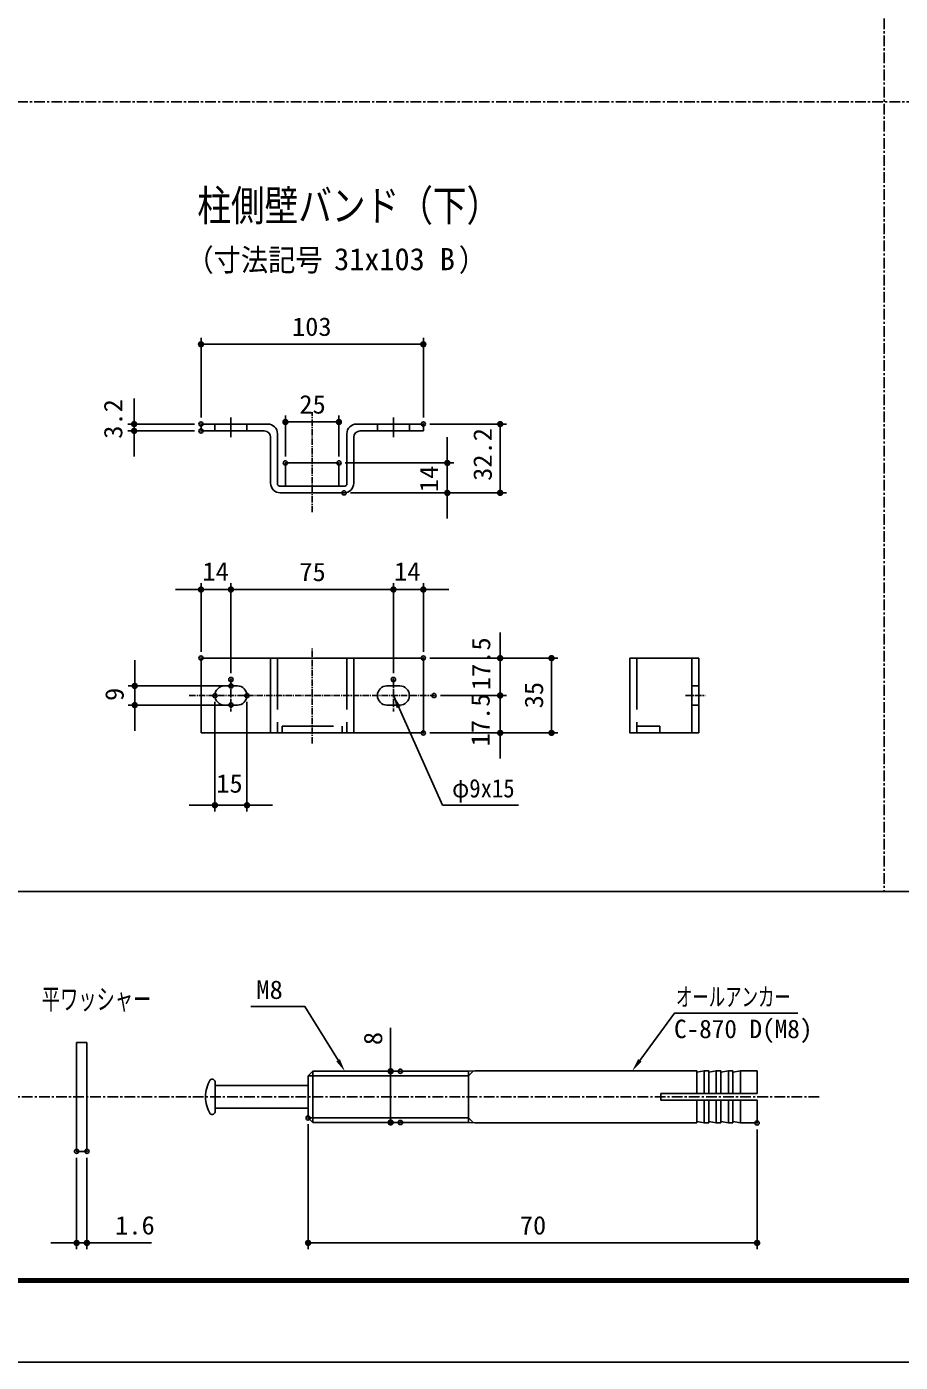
# Model space of a CAD drawing. Units: millimetres, scale not verified. Extents: x -4455 to 4455, y -3150 to 3150.
# Drawn here: x -2005 to 38, y -3150 to -24 of the extents above; entities that cross this region are included whole.
import ezdxf
from ezdxf.enums import TextEntityAlignment as Align

# ---------------------------------------------------------------- set-up
doc = ezdxf.new("R2010")
doc.units = ezdxf.units.MM
doc.header["$LTSCALE"] = 20
doc.header["$PDMODE"] = 32
doc.header["$PDSIZE"] = 10
for name, pattern in [('DASHED', [7.5, 6, -1.5]), ('USER1', [1.125, 0.75, -0.125, 0.125, -0.125]), ('USER2', [2, 1.25, -0.25, 0.25, -0.25])]:
    doc.linetypes.add(name, pattern=pattern)
for name, color, linetype, lineweight in [('0-1_7詳細', 7, 'Continuous', 25), ('0-3_SUNPOU', 1, 'Continuous', 25), ('0-6_10枠', 7, 'Continuous', 25), ('0-7_中心線', 1, 'USER2', 25), ('0-9_SCALE', 7, 'Continuous', 25), ('0-A_0', 7, 'Continuous', 25), ('0-B_1', 4, 'Continuous', 25)]:
    doc.layers.add(name, color=color, linetype=linetype, lineweight=lineweight)
doc.layers.add('0-2_6文字', color=7, linetype='Continuous')
doc.layers.add('0-4_DEFPOINTS', color=7, linetype='Continuous')
doc.styles.add('ＭＳ ゴシック', font='')
doc.styles.get('ＭＳ ゴシック').set_extended_font_data('MS Gothic')

# ---------------------------------------------------------------- blocks, each defined once
blk = doc.blocks.new('M1')
at = {"layer": '0-3_SUNPOU'}
blk.add_line((-5, 0), (-38.58, 0), dxfattribs=at)
for points in [[(0, 0), (-5, 0), (-4.96, 0.63)], [(0, 0), (-4.96, -0.63), (-5, 0)], [(0, 0), (-4.96, 0.63), (-4.84, 1.24)], [(0, 0), (-4.84, -1.24), (-4.96, -0.63)], [(0, 0), (-4.84, 1.24), (-4.65, 1.84)], [(0, 0), (-4.65, -1.84), (-4.84, -1.24)], [(0, 0), (-4.65, 1.84), (-4.38, 2.41)], [(0, 0), (-4.38, -2.41), (-4.65, -1.84)], [(0, 0), (-4.38, 2.41), (-4.05, 2.94)], [(0, 0), (-4.05, -2.94), (-4.38, -2.41)], [(0, 0), (-4.05, 2.94), (-3.64, 3.42)], [(0, 0), (-3.64, -3.42), (-4.05, -2.94)], [(0, 0), (-3.64, 3.42), (-3.19, 3.85)], [(0, 0), (-3.19, -3.85), (-3.64, -3.42)], [(0, 0), (-3.19, 3.85), (-2.68, 4.22)], [(0, 0), (-2.68, -4.22), (-3.19, -3.85)], [(0, 0), (-2.68, 4.22), (-2.13, 4.52)], [(0, 0), (-2.13, -4.52), (-2.68, -4.22)], [(0, 0), (-2.13, 4.52), (-1.55, 4.76)], [(0, 0), (-1.55, -4.76), (-2.13, -4.52)], [(0, 0), (-1.55, 4.76), (-0.94, 4.91)], [(0, 0), (-0.94, -4.91), (-1.55, -4.76)], [(0, 0), (-0.94, 4.91), (-0.31, 4.99)], [(0, 0), (-0.31, -4.99), (-0.94, -4.91)], [(0, 0), (-0.31, 4.99), (0.31, 4.99)], [(0, 0), (0.31, -4.99), (-0.31, -4.99)], [(0, 0), (0.31, 4.99), (0.94, 4.91)], [(0, 0), (0.94, 4.91), (1.55, 4.76)], [(0, 0), (1.55, 4.76), (2.13, 4.52)], [(0, 0), (2.13, 4.52), (2.68, 4.22)], [(0, 0), (2.68, 4.22), (3.19, 3.85)], [(0, 0), (3.19, 3.85), (3.64, 3.42)], [(0, 0), (3.64, 3.42), (4.05, 2.94)], [(0, 0), (4.05, 2.94), (4.38, 2.41)], [(0, 0), (4.38, 2.41), (4.65, 1.84)], [(0, 0), (4.65, 1.84), (4.84, 1.24)], [(0, 0), (4.84, 1.24), (4.96, 0.63)], [(0, 0), (4.96, 0.63), (5, 0)], [(0, 0), (0.94, -4.91), (0.31, -4.99)], [(0, 0), (1.55, -4.76), (0.94, -4.91)], [(0, 0), (2.13, -4.52), (1.55, -4.76)], [(0, 0), (2.68, -4.22), (2.13, -4.52)], [(0, 0), (3.19, -3.85), (2.68, -4.22)], [(0, 0), (3.64, -3.42), (3.19, -3.85)], [(0, 0), (4.05, -2.94), (3.64, -3.42)], [(0, 0), (4.38, -2.41), (4.05, -2.94)], [(0, 0), (4.65, -1.84), (4.38, -2.41)], [(0, 0), (4.84, -1.24), (4.65, -1.84)], [(0, 0), (4.96, -0.63), (4.84, -1.24)], [(0, 0), (5, 0), (4.96, -0.63)]]:
    blk.add_solid(points, dxfattribs=at)

msp = doc.modelspace()

# ---------------------------------------------------------------- linework, layer by layer
at = {"layer": '0-1_7詳細', "color": 1}
for p, q in [((-1597.48, -939.37), (-1597.48, -752.67)), ((-1567.48, -767.67), (-1107.48, -767.67)), ((-1077.48, -939.37), (-1077.48, -752.67)), ((-1753.88, -924.37), (-1753.88, -894.37)), ((-1399.98, -1030.37), (-1399.98, -934.52)), ((-1274.98, -1030.37), (-1274.98, -934.52)), ((-1612.48, -954.37), (-1768.88, -954.37)), ((-1753.88, -954.37), (-1753.88, -970.37)), ((-1369.98, -949.52), (-1304.98, -949.52)), ((-1062.48, -954.37), (-882.73, -954.37)), ((-1612.48, -970.37), (-1768.88, -970.37)), ((-1021.4, -1015.37), (-1021.4, -985.37)), ((-897.73, -984.37), (-897.73, -1085.37)), ((-1753.88, -1000.37), (-1753.88, -1030.37)), ((-1259.98, -1045.37), (-1006.4, -1045.37)), ((-1021.4, -1115.37), (-1021.4, -1045.37)), ((-1247.73, -1115.37), (-1006.4, -1115.37)), ((-1247.73, -1115.37), (-882.73, -1115.37)), ((-1021.4, -1145.37), (-1021.4, -1175.37)), ((-1627.48, -1341.59), (-1657.48, -1341.59)), ((-1597.48, -1487.13), (-1597.48, -1326.59)), ((-1597.48, -1341.59), (-1527.48, -1341.59)), ((-1527.48, -1537.13), (-1527.48, -1326.59)), ((-1527.48, -1537.13), (-1527.48, -1326.59)), ((-1497.48, -1341.59), (-1467.48, -1341.59)), ((-1497.48, -1341.59), (-1177.48, -1341.59)), ((-1177.48, -1341.59), (-1207.48, -1341.59)), ((-1147.48, -1537.13), (-1147.48, -1326.59)), ((-1147.48, -1537.13), (-1147.48, -1326.59)), ((-1147.48, -1341.59), (-1077.48, -1341.59)), ((-1077.48, -1487.13), (-1077.48, -1326.59)), ((-1047.48, -1341.59), (-1017.48, -1341.59)), ((-897.72, -1472.13), (-897.72, -1442.13)), ((-1752.46, -1537.13), (-1752.46, -1507.13)), ((-1062.48, -1502.13), (-882.72, -1502.13)), ((-1062.48, -1502.13), (-762.72, -1502.13)), ((-897.72, -1502.13), (-897.72, -1589.63)), ((-897.72, -1559.63), (-897.72, -1529.63)), ((-777.72, -1532.13), (-777.72, -1647.13)), ((-1542.48, -1567.13), (-1767.46, -1567.13)), ((-1752.46, -1567.13), (-1752.46, -1612.13)), ((-1037.48, -1589.63), (-882.72, -1589.63)), ((-1037.48, -1589.63), (-882.72, -1589.63)), ((-897.72, -1589.63), (-897.72, -1677.13)), ((-1542.48, -1612.13), (-1767.46, -1612.13)), ((-1564.98, -1604.63), (-1564.98, -1861.4)), ((-1489.98, -1604.63), (-1489.98, -1861.4)), ((-897.72, -1619.63), (-897.72, -1649.63)), ((-1752.46, -1642.13), (-1752.46, -1672.13)), ((-1062.48, -1677.13), (-882.72, -1677.13)), ((-1062.48, -1677.13), (-762.72, -1677.13)), ((-897.72, -1707.13), (-897.72, -1737.13)), ((-1594.98, -1846.4), (-1624.98, -1846.4)), ((-1564.98, -1846.4), (-1489.98, -1846.4)), ((-1459.98, -1846.4), (-1429.98, -1846.4)), ((-1032.43, -1845.86), (-855.21, -1845.86))]:
    msp.add_line(p, q, dxfattribs=at)
at = {"layer": '0-1_7詳細', "color": 1, "linetype": 'USER1'}
for p, q in [((-1337.48, -1160.81), (-1337.48, -926.8)), ((-1337.48, -1701.8), (-1337.48, -1478.12)), ((-1527.48, -1552.13), (-1527.48, -1627.13)), ((-1147.48, -1552.13), (-1147.48, -1627.13)), ((-1624.98, -1589.63), (-1052.48, -1589.63)), ((-464.32, -1589.63), (-418.32, -1589.63))]:
    msp.add_line(p, q, dxfattribs=at)
at = {"layer": '0-1_7詳細'}
for p, q in [((-1597.48, -954.37), (-1597.48, -970.37)), ((-1597.48, -954.37), (-1441.23, -954.37)), ((-1564.98, -970.37), (-1564.98, -954.37)), ((-1527.48, -939.37), (-1527.48, -985.37)), ((-1489.98, -970.37), (-1489.98, -954.37)), ((-1233.73, -954.37), (-1077.48, -954.37)), ((-1184.98, -970.37), (-1184.98, -954.37)), ((-1147.48, -939.37), (-1147.48, -985.37)), ((-1109.98, -970.37), (-1109.98, -954.37)), ((-1077.48, -954.37), (-1077.48, -970.37)), ((-1597.48, -970.37), (-1449.73, -970.37)), ((-1434.73, -985.37), (-1434.73, -1092.87)), ((-1418.73, -976.87), (-1418.73, -1094.37)), ((-1256.23, -976.87), (-1256.23, -1094.37)), ((-1256.23, -976.87), (-1256.23, -1044.37)), ((-1240.23, -985.37), (-1240.23, -1092.87)), ((-1225.23, -970.37), (-1077.48, -970.37)), ((-1399.98, -1045.37), (-1274.98, -1045.37)), ((-1399.98, -1045.37), (-1399.98, -1099.37)), ((-1274.98, -1045.37), (-1274.98, -1099.37)), ((-1413.73, -1099.37), (-1261.23, -1099.37)), ((-1412.23, -1115.37), (-1262.73, -1115.37)), ((-1597.48, -1502.13), (-1597.48, -1677.13)), ((-1597.48, -1502.13), (-1077.48, -1502.13)), ((-1434.73, -1502.13), (-1434.73, -1677.13)), ((-1240.23, -1502.13), (-1240.23, -1677.13)), ((-1077.48, -1502.13), (-1077.48, -1677.13)), ((-594.32, -1502.13), (-433.32, -1502.13)), ((-449.32, -1502.13), (-449.32, -1677.13)), ((-433.32, -1502.13), (-433.32, -1677.13)), ((-1542.48, -1567.13), (-1512.48, -1567.13)), ((-1162.48, -1567.13), (-1132.48, -1567.13)), ((-1032.43, -1845.86), (-1146.66, -1591.46)), ((-449.32, -1567.13), (-433.32, -1567.13)), ((-1542.48, -1612.13), (-1512.48, -1612.13)), ((-1162.48, -1612.13), (-1132.48, -1612.13)), ((-449.32, -1612.13), (-433.32, -1612.13)), ((-1597.48, -1677.13), (-1077.48, -1677.13)), ((-1597.48, -1677.13), (-1077.48, -1677.13)), ((-420.53, -2467.71), (-438.2, -2470.83)), ((-438.2, -2467.71), (-438.2, -2521.34)), ((-420.54, -2467.71), (-420.54, -2521.34)), ((-409.93, -2467.71), (-409.93, -2521.34)), ((-392.27, -2467.71), (-409.93, -2470.83)), ((-392.27, -2467.71), (-392.27, -2521.34)), ((-392.27, -2467.71), (-381.67, -2467.71)), ((-381.67, -2467.71), (-381.67, -2521.34)), ((-364, -2467.71), (-381.67, -2470.83)), ((-364, -2467.71), (-364, -2521.34)), ((-364, -2467.71), (-353.4, -2467.71)), ((-353.4, -2467.71), (-353.4, -2521.34)), ((-335.74, -2467.71), (-353.4, -2470.83)), ((-335.74, -2467.71), (-335.74, -2521.34)), ((-438.2, -2589.96), (-438.2, -2536.34)), ((-420.53, -2589.96), (-420.54, -2536.34)), ((-409.93, -2589.96), (-409.93, -2536.34)), ((-392.27, -2589.96), (-392.27, -2536.34)), ((-381.67, -2589.96), (-381.67, -2536.34)), ((-364, -2589.96), (-364, -2536.34)), ((-353.4, -2589.96), (-353.4, -2536.34)), ((-335.73, -2589.96), (-335.74, -2536.34)), ((-420.53, -2589.96), (-438.2, -2586.85)), ((-392.27, -2589.96), (-409.93, -2586.85)), ((-392.27, -2589.96), (-381.67, -2589.96)), ((-364, -2589.96), (-381.67, -2586.85)), ((-364, -2589.96), (-353.4, -2589.96)), ((-335.73, -2589.96), (-353.4, -2586.85))]:
    msp.add_line(p, q, dxfattribs=at)
at = {"layer": '0-1_7詳細', "color": 1, "linetype": 'DASHED'}
for p, q in [((-1418.73, -1502.13), (-1418.73, -1677.13)), ((-1256.23, -1502.13), (-1256.23, -1677.13)), ((-578.32, -1502.13), (-578.32, -1677.13)), ((-1407.48, -1661.13), (-1407.48, -1677.13)), ((-578.32, -1661.13), (-524.32, -1661.13)), ((-524.32, -1661.13), (-524.32, -1677.13))]:
    msp.add_line(p, q, dxfattribs=at)
at = {"layer": '0-1_7詳細'}
msp.add_lwpolyline([(-594.32, -1502.13), (-594.32, -1677.13), (-433.32, -1677.13)], dxfattribs=at)
at = {"layer": '0-1_7詳細', "color": 1, "linetype": 'DASHED'}
msp.add_lwpolyline([(-1407.48, -1661.13), (-1267.48, -1661.13), (-1267.48, -1677.13)], dxfattribs=at)
at = {"layer": '0-1_7詳細'}
for centre, radius, start, end in [((-1441.23, -976.87), 22.5, 0, 90), ((-1233.73, -976.87), 22.5, 90, 180), ((-1449.73, -985.37), 15, 0, 90), ((-1225.23, -985.37), 15, 90, 180), ((-1412.23, -1092.87), 22.5, 180, 270), ((-1262.73, -1092.87), 22.5, 270, 0), ((-1413.73, -1094.37), 5, 180, 270), ((-1261.23, -1094.37), 5, 270, 0), ((-1542.48, -1589.63), 22.5, 90, 270), ((-1512.48, -1589.63), 22.5, 270, 90), ((-1162.48, -1589.63), 22.5, 90, 270), ((-1132.48, -1589.63), 22.5, 270, 90)]:
    msp.add_arc(centre, radius, start, end, dxfattribs=at)
msp.add_solid([(-1147.48, -1589.63), (-1130.44, -1614.87), (-1139.95, -1619.14)], dxfattribs=at)
at = {"layer": '0-4_DEFPOINTS'}
for p in [(-1077.48, -767.67), (-1753.88, -970.37), (-1597.48, -954.37), (-1597.48, -954.37), (-1597.48, -970.37), (-1274.98, -949.52), (-1077.48, -954.37), (-1077.48, -954.37), (-1399.98, -1045.37), (-1274.98, -1045.37), (-1021.4, -1045.37), (-1262.73, -1115.37), (-1262.73, -1115.37), (-897.73, -1115.37), (-1527.48, -1341.59), (-1147.48, -1341.59), (-1077.48, -1341.59), (-1597.48, -1502.13), (-1077.48, -1502.13), (-1527.48, -1552.13), (-1527.48, -1567.13), (-1147.48, -1552.13), (-1564.98, -1589.63), (-1489.98, -1589.63), (-1052.48, -1589.63), (-897.72, -1589.63), (-1752.46, -1612.13), (-1527.48, -1612.13), (-1077.48, -1677.13), (-897.72, -1677.13), (-777.72, -1677.13), (-1489.98, -1846.4), (-1153.97, -2468.84), (-1130.97, -2468.84), (-1346.87, -2578.04), (-1130.97, -2588.84), (-296.87, -2589.96), (-1888.37, -2656.34), (-1864.37, -2656.34), (-1864.37, -2870.66), (-296.87, -2870.66)]:
    msp.add_point(p, dxfattribs=at)
at = {"layer": '0-6_10枠', "color": 3}
msp.add_lwpolyline([(-4455, 3150), (4455, 3150), (4455, -3150), (-4455, -3150)], close=True, dxfattribs=at)
at = {"layer": '0-6_10枠'}
for points in [[(-4155, 2962.5), (4155, 2962.5), (4155, -2962.5), (-4155, -2962.5)], [(-4153.13, 2960.62), (4153.12, 2960.62), (4153.12, -2960.63), (-4153.13, -2960.63)], [(-4151.25, 2958.75), (4151.25, 2958.75), (4151.25, -2958.75), (-4151.25, -2958.75)], [(-4149.38, 2956.87), (4149.37, 2956.87), (4149.37, -2956.88), (-4149.38, -2956.88)], [(-4147.5, 2955), (4147.5, 2955), (4147.5, -2955), (-4147.5, -2955)]]:
    msp.add_lwpolyline(points, close=True, dxfattribs=at)
at = {"layer": '0-7_中心線'}
for p, q in [((0, 2955), (0, -2048.27)), ((-4147.5, -200), (4147.5, -200))]:
    msp.add_line(p, q, dxfattribs=at)
at = {"layer": '0-9_SCALE'}
for p, q in [((-4147.5, -2048.27), (4147.5, -2048.27)), ((-1888.37, -2401.34), (-1888.37, -2656.34)), ((-1336.07, -2468.84), (-971.87, -2468.84)), ((-971.87, -2468.84), (-956.87, -2467.71)), ((-956.87, -2467.71), (-438.2, -2467.71)), ((-420.54, -2467.71), (-409.93, -2467.71)), ((-392.27, -2467.71), (-381.67, -2467.71)), ((-364, -2467.71), (-353.4, -2467.71)), ((-335.74, -2467.71), (-296.87, -2467.71)), ((-296.87, -2467.71), (-296.87, -2521.34)), ((-1564.37, -2495.09), (-1564.37, -2562.59)), ((-1346.87, -2479.64), (-1346.87, -2578.04)), ((-1564.37, -2502.59), (-1346.87, -2502.59)), ((-521.87, -2521.34), (-521.87, -2536.34)), ((-521.87, -2521.34), (-296.87, -2521.34)), ((-1564.37, -2555.09), (-1346.87, -2555.09)), ((-1336.07, -2588.84), (-971.87, -2588.84)), ((-956.87, -2589.96), (-438.2, -2589.96)), ((-420.53, -2589.96), (-409.93, -2589.96)), ((-392.27, -2589.96), (-381.67, -2589.96)), ((-364, -2589.96), (-353.4, -2589.96)), ((-335.73, -2589.96), (-296.87, -2589.96))]:
    msp.add_line(p, q, dxfattribs=at)
at = {"layer": '0-9_SCALE', "color": 1}
for p, q in [((-1153.97, -2468.84), (-1153.97, -2367.25)), ((-1145.97, -2468.84), (-1168.97, -2468.84)), ((-1153.97, -2558.84), (-1153.97, -2498.84)), ((-1346.87, -2593.04), (-1346.87, -2885.66)), ((-1145.97, -2588.84), (-1168.97, -2588.84)), ((-296.87, -2604.96), (-296.87, -2885.66)), ((-1888.37, -2671.34), (-1888.37, -2885.66)), ((-1864.37, -2671.34), (-1864.37, -2885.66)), ((-1918.37, -2870.66), (-1948.37, -2870.66)), ((-1888.37, -2870.66), (-1864.37, -2870.66)), ((-1834.37, -2870.66), (-1712.87, -2870.66)), ((-1316.87, -2870.66), (-326.87, -2870.66))]:
    msp.add_line(p, q, dxfattribs=at)
at = {"layer": '0-9_SCALE', "linetype": 'USER2'}
msp.add_line((-2416.37, -2528.84), (-146.87, -2528.84), dxfattribs=at)
at = {"layer": '0-9_SCALE'}
for points in [[(-1276.83, -2443.31), (-1354.47, -2317.61), (-1480.78, -2317.61)], [(-571.03, -2443.53), (-490.1, -2333.25), (-201.41, -2333.25)], [(-971.87, -2468.84), (-971.87, -2588.84), (-956.87, -2589.96)], [(-521.87, -2536.34), (-296.87, -2536.34), (-296.87, -2589.96)]]:
    msp.add_lwpolyline(points, dxfattribs=at)
for centre, radius, start, end in [((-1507.18, -2528.84), 79.69, 149.95199, 180), ((-1571.87, -2495.09), 7.5, 0, 124.89438), ((-1507.18, -2528.84), 79.69, 180, 210.04801), ((-1571.87, -2562.59), 7.5, 235.10562, 360)]:
    msp.add_arc(centre, radius, start, end, dxfattribs=at)
for points in [[(-1272.58, -2440.69), (-1281.09, -2445.94), (-1261.07, -2468.84)], [(-567, -2446.49), (-575.07, -2440.57), (-588.78, -2467.71)]]:
    msp.add_solid(points, dxfattribs=at)
at = {"layer": '0-A_0'}
for p, q in [((-1864.37, -2401.34), (-1888.37, -2401.34)), ((-1864.37, -2656.34), (-1864.37, -2401.34)), ((-1336.07, -2468.84), (-1346.87, -2479.64)), ((-1336.07, -2468.84), (-1336.07, -2588.84)), ((-960.19, -2467.96), (-971.87, -2479.64)), ((-1346.87, -2578.04), (-1336.07, -2588.84)), ((-971.87, -2578.04), (-960.19, -2589.71)), ((-1888.37, -2656.34), (-1864.37, -2656.34))]:
    msp.add_line(p, q, dxfattribs=at)
at = {"layer": '0-B_1'}
for p, q in [((-971.87, -2479.64), (-1346.87, -2479.64)), ((-971.87, -2578.04), (-1346.87, -2578.04))]:
    msp.add_line(p, q, dxfattribs=at)

# ---------------------------------------------------------------- block references
at = {"layer": '0-1_7詳細', "xscale": 1.5, "yscale": 1.5}
for p, rotation in [((-1597.48, -767.67), 180), ((-1753.88, -954.37), 270), ((-1753.88, -970.37), 90), ((-1399.98, -949.52), 180), ((-897.73, -954.37), 90), ((-1021.4, -1045.37), 270), ((-897.73, -1115.37), 270), ((-1021.4, -1115.37), 90), ((-1527.48, -1341.59), 180), ((-1527.48, -1341.59), 180), ((-1077.48, -1341.59), 180), ((-897.72, -1502.13), 270), ((-777.72, -1502.13), 90), ((-1752.46, -1567.13), 270), ((-897.72, -1589.63), 270), ((-897.72, -1589.63), 90), ((-1752.46, -1612.13), 90), ((-777.72, -1677.13), 270), ((-897.72, -1677.13), 90), ((-1489.98, -1846.4), 180)]:
    msp.add_blockref('M1', p, dxfattribs=dict(at, rotation=rotation))
for p in [(-1077.48, -767.67), (-1274.98, -949.52), (-1597.48, -1341.59), (-1147.48, -1341.59), (-1147.48, -1341.59), (-1564.98, -1846.4)]:
    msp.add_blockref('M1', p, dxfattribs=at)
at = {"layer": '0-9_SCALE', "xscale": 1.5, "yscale": 1.5}
for p, rotation in [((-1153.97, -2468.84), 90), ((-1153.97, -2588.84), 270), ((-1864.37, -2870.66), 180), ((-1346.87, -2870.66), 180)]:
    msp.add_blockref('M1', p, dxfattribs=dict(at, rotation=rotation))
for p in [(-1888.37, -2870.66), (-296.87, -2870.66)]:
    msp.add_blockref('M1', p, dxfattribs=at)

# ---------------------------------------------------------------- texts
at = {"layer": '0-1_7詳細', "color": 3, "style": 'ＭＳ ゴシック'}
for s, width, p in [('103', 1.05, (-1384.73, -760.99)), ('25', 1.05, (-1367.48, -942.84)), ('14', 1.05, (-1594.12, -1333.87)), ('75', 1.05, (-1367.48, -1334.92)), ('14', 1.05, (-1145.83, -1333.87)), ('15', 1.05, (-1561.78, -1829.98)), ('φ9x15', 0.9, (-1010.27, -1841.2))]:
    msp.add_text(s, height=43.26, dxfattribs=dict(at, width=width)).set_placement(p, align=Align.BOTTOM_LEFT)
at = {"layer": '0-1_7詳細', "color": 3, "style": 'ＭＳ ゴシック', "width": 1.05}
for s, p in [('3.2', (-1768.5, -988.86)), ('32.2', (-904.41, -1087.37)), ('14', (-1029.87, -1113.63)), ('17.5', (-907.97, -1577.1)), ('35', (-784.4, -1619.63)), ('9', (-1765.37, -1602.32)), ('17.5', (-909.34, -1708.6))]:
    msp.add_text(s, height=43.26, rotation=90, dxfattribs=at).set_placement(p, align=Align.BOTTOM_LEFT)
at = {"layer": '0-2_6文字', "style": 'ＭＳ ゴシック'}
for s, height, width, p in [('柱側壁バンド（下）', 72.14, 0.8, (-1606.16, -500.84)), ('（寸法記号\u3000\u3000\u3000\u3000\u3000）', 51.91, 0.9, (-1631.64, -611.92)), ('平ワッシャー', 48.11, 0.65, (-1969.76, -2338.64))]:
    msp.add_text(s, height=height, dxfattribs=dict(at, width=width)).set_placement(p, align=Align.BOTTOM_LEFT)
msp.add_text('31x103 B', height=51.91, dxfattribs=at).set_placement((-1286.11, -609.9), align=Align.BOTTOM_LEFT)
at = {"layer": '0-9_SCALE', "color": 3, "style": 'ＭＳ ゴシック'}
for s, height, width, p in [('M8', 43.26, 1.05, (-1467.98, -2312.67)), ('オールアンカー', 43.3, 0.65, (-486.68, -2329.44)), ('1.6', 43.26, 1.05, (-1798.37, -2863.98)), ('70', 43.26, 1.05, (-851.87, -2863.98))]:
    msp.add_text(s, height=height, dxfattribs=dict(at, width=width)).set_placement(p, align=Align.BOTTOM_LEFT)
msp.add_text('C-870 D(M8)', height=43.26, dxfattribs=at).set_placement((-491.18, -2404.44), align=Align.BOTTOM_LEFT)
at = {"layer": '0-9_SCALE', "color": 3, "style": 'ＭＳ ゴシック', "width": 1.05}
msp.add_text('8', height=43.26, rotation=90, dxfattribs=at).set_placement((-1160.64, -2407.75), align=Align.BOTTOM_LEFT)

doc.saveas('drawing.dxf')
